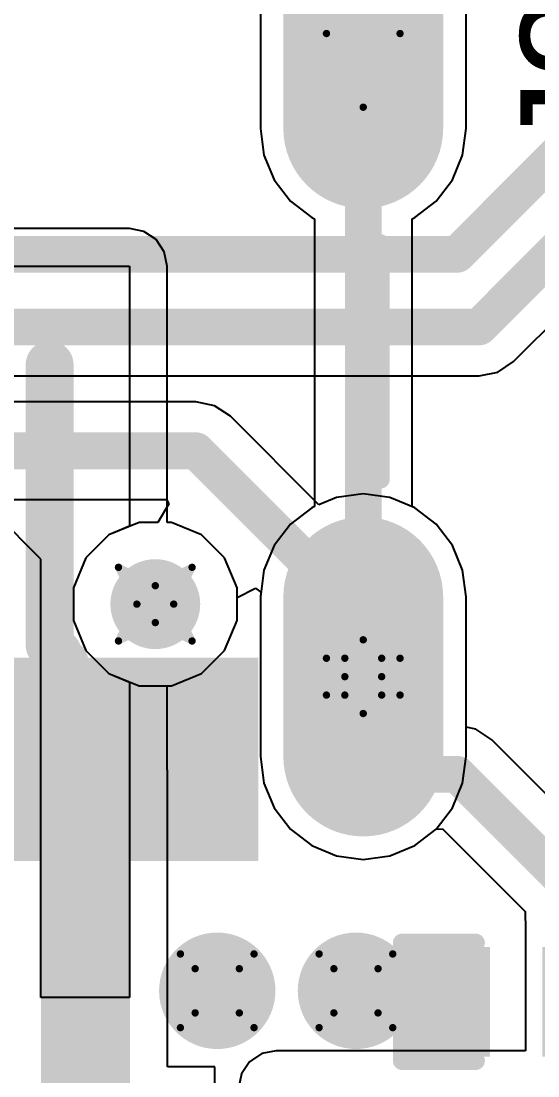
# Model space of a CAD drawing. Header units: inches. Extents: x -6 to 198, y 0 to 119.
# Drawn here: x 28.6 to 32.17, y 46.88 to 54.16 of the extents above; entities that cross this region are included whole.
import ezdxf

# ---------------------------------------------------------------- set-up
doc = ezdxf.new("R2010")
doc.units = ezdxf.units.IN
for name, color, linetype in [('Bottom Layer', 5, 'Continuous'), ('Bottom Solder', 6, 'Continuous'), ('Drill Drawing', 1, 'Continuous'), ('Multi-Layer', 9, 'Continuous'), ('Pad Holes', 156, 'Continuous'), ('Top Layer', 1, 'Continuous'), ('Top Overlay', 2, 'Continuous'), ('Top Paste', 8, 'Continuous'), ('Top Solder', 216, 'Continuous'), ('Via Holes', 16, 'Continuous')]:
    doc.layers.add(name, color=color, linetype=linetype)
doc.styles.add('Arial', font='', dxfattribs={"height": 0.2})
doc.styles.get('Arial').set_extended_font_data('Arial')

# ---------------------------------------------------------------- blocks, each defined once
blk = doc.blocks.new('TYPE_C_31_M_12__84')
at = {"layer": 'Bottom Layer'}
h = blk.add_hatch(color=5, dxfattribs=at)
edge = h.paths.add_edge_path()
edge.add_arc((-4.325, 2.355), 0.45, 0, 180)
edge.add_line((-4.775, 2.355), (-4.775, 1.255))
edge.add_arc((-4.325, 1.255), 0.45, 180, 360)
edge.add_line((-3.875, 1.255), (-3.875, 2.355))
h = blk.add_hatch(color=5, dxfattribs=at)
edge = h.paths.add_edge_path()
edge.add_arc((-4.325, -2.775), 0.45, 180, 360)
edge.add_line((-3.875, -2.775), (-3.875, -1.975))
edge.add_arc((-4.325, -1.975), 0.45, 0, 180)
edge.add_line((-4.775, -1.975), (-4.775, -2.775))
at = {"layer": 'Bottom Solder'}
h = blk.add_hatch(color=6, dxfattribs=at)
edge = h.paths.add_edge_path()
edge.add_arc((-4.325, 2.355), 0.5516, 0, 180)
edge.add_line((-4.8766, 2.355), (-4.8766, 1.255))
edge.add_arc((-4.325, 1.255), 0.5516, 180, 360)
edge.add_line((-3.7734, 1.255), (-3.7734, 2.355))
h = blk.add_hatch(color=6, dxfattribs=at)
edge = h.paths.add_edge_path()
edge.add_arc((-2.89, 1.305), 0.1016, 0, 360)
h = blk.add_hatch(color=6, dxfattribs=at)
edge = h.paths.add_edge_path()
edge.add_arc((-4.325, -2.775), 0.5516, 180, 360)
edge.add_line((-3.7734, -2.775), (-3.7734, -1.975))
edge.add_arc((-4.325, -1.975), 0.5516, 0, 180)
edge.add_line((-4.8766, -1.975), (-4.8766, -2.775))
at = {"layer": 'Multi-Layer'}
h = blk.add_hatch(color=9, dxfattribs=at)
edge = h.paths.add_edge_path()
edge.add_arc((-4.325, 2.355), 0.45, 0, 180)
edge.add_line((-4.775, 2.355), (-4.775, 1.255))
edge.add_arc((-4.325, 1.255), 0.45, 180, 360)
edge.add_line((-3.875, 1.255), (-3.875, 2.355))
h = blk.add_hatch(color=9, dxfattribs=at)
edge = h.paths.add_edge_path()
edge.add_arc((-4.325, -2.775), 0.45, 180, 360)
edge.add_line((-3.875, -2.775), (-3.875, -1.975))
edge.add_arc((-4.325, -1.975), 0.45, 0, 180)
edge.add_line((-4.775, -1.975), (-4.775, -2.775))
at = {"layer": 'Pad Holes'}
h = blk.add_hatch(color=7, dxfattribs=at)
edge = h.paths.add_edge_path()
edge.add_arc((-4.325, 1.255), 0.3, 180, 360)
edge.add_line((-4.025, 1.255), (-4.025, 2.355))
edge.add_arc((-4.325, 2.355), 0.3, 0, 180)
edge.add_line((-4.625, 2.355), (-4.625, 1.255))
h = blk.add_hatch(color=7, dxfattribs=at)
edge = h.paths.add_edge_path()
edge.add_arc((-2.89, 1.305), 0.31, 0, 360)
h = blk.add_hatch(color=7, dxfattribs=at)
edge = h.paths.add_edge_path()
edge.add_arc((-4.325, -2.775), 0.3, 180, 360)
edge.add_line((-4.025, -2.775), (-4.025, -1.975))
edge.add_arc((-4.325, -1.975), 0.3, 0, 180)
edge.add_line((-4.625, -1.975), (-4.625, -2.775))
at = {"layer": 'Top Layer'}
for points in [[(-3.5, 2.975), (-2.9, 2.975), (-2.9, 1.775), (-3.5, 1.775)], [(-2.7, 2.975), (-2.1, 2.975), (-2.1, 1.775), (-2.7, 1.775)]]:
    blk.add_hatch(color=1, dxfattribs=at).paths.add_polyline_path(points)
h = blk.add_hatch(color=1, dxfattribs=at)
edge = h.paths.add_edge_path()
edge.add_arc((-4.325, 2.355), 0.45, 0, 180)
edge.add_line((-4.775, 2.355), (-4.775, 1.255))
edge.add_arc((-4.325, 1.255), 0.45, 180, 360)
edge.add_line((-3.875, 1.255), (-3.875, 2.355))
h = blk.add_hatch(color=1, dxfattribs=at)
edge = h.paths.add_edge_path()
edge.add_arc((-4.325, -2.775), 0.45, 180, 360)
edge.add_line((-3.875, -2.775), (-3.875, -1.975))
edge.add_arc((-4.325, -1.975), 0.45, 0, 180)
edge.add_line((-4.775, -1.975), (-4.775, -2.775))
at = {"layer": 'Top Paste'}
for points in [[(-3.5, 2.975), (-2.9, 2.975), (-2.9, 1.775), (-3.5, 1.775)], [(-2.7, 2.975), (-2.1, 2.975), (-2.1, 1.775), (-2.7, 1.775)]]:
    blk.add_hatch(color=8, dxfattribs=at).paths.add_polyline_path(points)
at = {"layer": 'Top Solder'}
for points in [[(-3.6016, 3.0766), (-2.7984, 3.0766), (-2.7984, 1.6734), (-3.6016, 1.6734)], [(-2.8016, 3.0766), (-1.9984, 3.0766), (-1.9984, 1.6734), (-2.8016, 1.6734)], [(-2.0016, 3.0766), (-1.4984, 3.0766), (-1.4984, 1.6734), (-2.0016, 1.6734)]]:
    blk.add_hatch(color=216, dxfattribs=at).paths.add_polyline_path(points)
h = blk.add_hatch(color=216, dxfattribs=at)
edge = h.paths.add_edge_path()
edge.add_arc((-4.325, 2.355), 0.5516, 0, 180)
edge.add_line((-4.8766, 2.355), (-4.8766, 1.255))
edge.add_arc((-4.325, 1.255), 0.5516, 180, 360)
edge.add_line((-3.7734, 1.255), (-3.7734, 2.355))
h = blk.add_hatch(color=216, dxfattribs=at)
edge = h.paths.add_edge_path()
edge.add_arc((-2.89, 1.305), 0.1016, 0, 360)
h = blk.add_hatch(color=216, dxfattribs=at)
edge = h.paths.add_edge_path()
edge.add_arc((-4.325, -2.775), 0.5516, 180, 360)
edge.add_line((-3.7734, -2.775), (-3.7734, -1.975))
edge.add_arc((-4.325, -1.975), 0.5516, 0, 180)
edge.add_line((-4.8766, -1.975), (-4.8766, -2.775))
at = {"layer": 'Top Overlay'}
blk.add_lwpolyline([(-4.4446, 0.4446, 0.127, 0.127, 0), (-4.4446, -1.181, 0.127, 0.127, 0)], format="xyseb", dxfattribs=at)
for points in [[(-4.4763, 0.4446, 0.0635, 0.0635, 1), (-4.4128, 0.4446, 0.0635, 0.0635, 1)], [(-4.4763, -1.181, 0.0635, 0.0635, 1), (-4.4128, -1.181, 0.0635, 0.0635, 1)]]:
    blk.add_lwpolyline(points, format="xyseb", close=True, dxfattribs=at)
blk = doc.blocks.new('C___0402_107')
at = {"layer": 'Top Layer'}
for points in [[(-0.6985, -0.3175), (-0.6985, 0.3175), (-0.2413, 0.3175), (-0.2413, -0.3175)], [(0.2413, -0.3175), (0.2413, 0.3175), (0.6985, 0.3175), (0.6985, -0.3175)]]:
    blk.add_hatch(color=1, dxfattribs=at).paths.add_polyline_path(points)
at = {"layer": 'Top Paste'}
for points in [[(-0.6985, -0.3175), (-0.6985, 0.3175), (-0.2413, 0.3175), (-0.2413, -0.3175)], [(0.2413, -0.3175), (0.2413, 0.3175), (0.6985, 0.3175), (0.6985, -0.3175)]]:
    blk.add_hatch(color=8, dxfattribs=at).paths.add_polyline_path(points)
at = {"layer": 'Top Solder'}
for points in [[(-0.7585, -0.3775), (-0.7585, 0.3775), (-0.1813, 0.3775), (-0.1813, -0.3775)], [(0.1813, -0.3775), (0.1813, 0.3775), (0.7585, 0.3775), (0.7585, -0.3775)]]:
    blk.add_hatch(color=216, dxfattribs=at).paths.add_polyline_path(points)
at = {"layer": 'Top Overlay'}
for points in [[(-0.7874, -0.4064, 0.127, 0.127, 0), (-0.7874, 0.4064, 0.127, 0.127, 0)], [(-0.7874, 0.4064, 0.127, 0.127, 0), (-0.2794, 0.4064, 0.127, 0.127, 0)], [(0.2794, 0.4064, 0.127, 0.127, 0), (0.7874, 0.4064, 0.127, 0.127, 0)], [(0.7874, -0.4064, 0.127, 0.127, 0), (0.7874, 0.4064, 0.127, 0.127, 0)], [(-0.7874, -0.4064, 0.127, 0.127, 0), (-0.2794, -0.4064, 0.127, 0.127, 0)], [(0.2794, -0.4064, 0.127, 0.127, 0), (0.7874, -0.4064, 0.127, 0.127, 0)]]:
    blk.add_lwpolyline(points, format="xyseb", dxfattribs=at)
for points in [[(-0.8191, 0.4064, 0.0635, 0.0635, 1), (-0.7556, 0.4064, 0.0635, 0.0635, 1)], [(-0.8191, 0.4064, 0.0635, 0.0635, 1), (-0.7556, 0.4064, 0.0635, 0.0635, 1)], [(-0.3111, 0.4064, 0.0635, 0.0635, 1), (-0.2477, 0.4064, 0.0635, 0.0635, 1)], [(0.2477, 0.4064, 0.0635, 0.0635, 1), (0.3111, 0.4064, 0.0635, 0.0635, 1)], [(0.7556, 0.4064, 0.0635, 0.0635, 1), (0.8191, 0.4064, 0.0635, 0.0635, 1)], [(0.7556, 0.4064, 0.0635, 0.0635, 1), (0.8191, 0.4064, 0.0635, 0.0635, 1)], [(-0.8191, -0.4064, 0.0635, 0.0635, 1), (-0.7556, -0.4064, 0.0635, 0.0635, 1)], [(-0.8191, -0.4064, 0.0635, 0.0635, 1), (-0.7556, -0.4064, 0.0635, 0.0635, 1)], [(-0.3111, -0.4064, 0.0635, 0.0635, 1), (-0.2477, -0.4064, 0.0635, 0.0635, 1)], [(0.2477, -0.4064, 0.0635, 0.0635, 1), (0.3111, -0.4064, 0.0635, 0.0635, 1)], [(0.7556, -0.4064, 0.0635, 0.0635, 1), (0.8191, -0.4064, 0.0635, 0.0635, 1)], [(0.7556, -0.4064, 0.0635, 0.0635, 1), (0.8191, -0.4064, 0.0635, 0.0635, 1)]]:
    blk.add_lwpolyline(points, format="xyseb", close=True, dxfattribs=at)

msp = doc.modelspace()

# ---------------------------------------------------------------- hatches: boundary and pattern name
at = {"layer": 'Bottom Layer'}
h = msp.add_hatch(color=5, dxfattribs=at)
edge = h.paths.add_edge_path()
edge.add_arc((29.9546, 47.4709), 0.3, 0, 360)
h = msp.add_hatch(color=5, dxfattribs=at)
edge = h.paths.add_edge_path()
edge.add_arc((30.9118, 47.4709), 0.3, 0, 360)
at = {"layer": 'Bottom Solder'}
h = msp.add_hatch(color=6, dxfattribs=at)
edge = h.paths.add_edge_path()
edge.add_arc((29.9546, 47.4709), 0.4016, 0, 360)
h = msp.add_hatch(color=6, dxfattribs=at)
edge = h.paths.add_edge_path()
edge.add_arc((30.9118, 47.4709), 0.4016, 0, 360)
at = {"layer": 'Top Layer'}
msp.add_hatch(color=1, dxfattribs=at).paths.add_polyline_path([(28.7384, 45.0686), (29.3521, 45.0686), (29.3521, 48.9865), (28.7384, 48.9865)])
h = msp.add_hatch(color=1, dxfattribs=at)
edge = h.paths.add_edge_path()
edge.add_arc((29.9546, 47.4709), 0.3, 0, 360)
h = msp.add_hatch(color=1, dxfattribs=at)
edge = h.paths.add_edge_path()
edge.add_arc((30.9118, 47.4709), 0.3, 0, 360)
at = {"layer": 'Top Solder'}
h = msp.add_hatch(color=216, dxfattribs=at)
edge = h.paths.add_edge_path()
edge.add_arc((29.9546, 47.4709), 0.4016, 0, 360)
h = msp.add_hatch(color=216, dxfattribs=at)
edge = h.paths.add_edge_path()
edge.add_arc((30.9118, 47.4709), 0.4016, 0, 360)
at = {"layer": 'Via Holes'}
h = msp.add_hatch(color=7, dxfattribs=at)
edge = h.paths.add_edge_path()
edge.add_arc((29.9546, 47.4709), 0.15, 0, 360)
h = msp.add_hatch(color=7, dxfattribs=at)
edge = h.paths.add_edge_path()
edge.add_arc((30.9118, 47.4709), 0.15, 0, 360)

# ---------------------------------------------------------------- linework, layer by layer
at = {"layer": 'Bottom Layer'}
for p, q in [((31.9998, 51.8098), (32.8475, 52.6575)), ((31.8906, 51.7368), (31.9998, 51.8098)), ((21.5297, 51.7112), (31.7618, 51.7112)), ((31.7618, 51.7112), (31.8906, 51.7368)), ((29.8076, 51.5305), (23.4942, 51.5305)), ((29.9364, 51.5049), (29.8076, 51.5305)), ((30.0456, 51.4319), (29.9364, 51.5049)), ((30.6558, 50.8217), (30.0456, 51.4319)), ((28.0439, 50.8572), (29.604, 50.8572)), ((29.604, 50.8572), (29.6204, 50.8276)), ((30.7783, 50.8724), (30.6558, 50.8217)), ((30.9621, 50.8966), (30.7783, 50.8724)), ((31.1459, 50.8724), (30.9621, 50.8966)), ((31.3171, 50.8015), (31.1459, 50.8724)), ((29.6204, 50.8276), (29.5456, 50.7006)), ((31.4642, 50.6887), (31.3171, 50.8015)), ((29.4149, 50.7006), (29.2076, 50.6147)), ((29.5456, 50.7006), (29.4149, 50.7006)), ((31.577, 50.5416), (31.4642, 50.6887)), ((29.2076, 50.6147), (29.0489, 50.456)), ((31.6479, 50.3704), (31.577, 50.5416)), ((29.0489, 50.456), (28.9631, 50.2488)), ((31.6721, 50.1866), (31.6479, 50.3704)), ((28.9631, 50.2488), (28.9631, 50.0244)), ((30.0911, 50.1829), (30.2181, 50.2473)), ((30.0911, 50.0244), (30.0911, 50.1829)), ((30.2181, 50.2473), (30.2563, 50.2192)), ((30.2563, 50.2192), (30.252, 50.1866)), ((30.252, 50.1866), (30.252, 49.0866)), ((31.6721, 49.0866), (31.6721, 50.1866)), ((28.9631, 50.0244), (29.0489, 49.8171)), ((30.0052, 49.8171), (30.0911, 50.0244)), ((29.0489, 49.8171), (29.2076, 49.6584)), ((29.8465, 49.6584), (30.0052, 49.8171)), ((29.2076, 49.6584), (29.4149, 49.5726)), ((29.6393, 49.5726), (29.8465, 49.6584)), ((29.4149, 49.5726), (29.6393, 49.5726)), ((30.252, 49.0866), (30.2762, 48.9028)), ((31.6479, 48.9028), (31.6721, 49.0866)), ((30.2762, 48.9028), (30.3471, 48.7315)), ((31.577, 48.7315), (31.6479, 48.9028)), ((30.3471, 48.7315), (30.46, 48.5845)), ((31.4642, 48.5845), (31.577, 48.7315)), ((30.46, 48.5845), (30.607, 48.4716)), ((31.3171, 48.4716), (31.4642, 48.5845)), ((30.607, 48.4716), (30.7783, 48.4007)), ((31.1459, 48.4007), (31.3171, 48.4716)), ((30.7783, 48.4007), (30.9621, 48.3765)), ((30.9621, 48.3765), (31.1459, 48.4007))]:
    msp.add_line(p, q, dxfattribs=at)
for points in [[(31.6099, 52.5486, 0.254, 0.254, 0), (33.4765, 54.4152, 0.254, 0.254, 0)], [(31.7618, 52.0478, 0.254, 0.254, 0), (33.6088, 53.8949, 0.254, 0.254, 0)], [(21.3721, 52.5486, 0.254, 0.254, 0), (31.6099, 52.5486, 0.254, 0.254, 0)], [(21.3903, 52.0478, 0.254, 0.254, 0), (31.7618, 52.0478, 0.254, 0.254, 0)], [(23.4942, 51.1938, 0.254, 0.254, 0), (29.8076, 51.1938, 0.254, 0.254, 0)], [(29.8076, 51.1938, 0.254, 0.254, 0), (30.9621, 50.0394, 0.254, 0.254, 0)], [(30.9621, 49.6366, 0.254, 0.254, 0), (30.9621, 50.0394, 0.254, 0.254, 0)]]:
    msp.add_lwpolyline(points, format="xyseb", dxfattribs=at)
for points in [[(31.5464, 52.5486, 0.127, 0.127, 1), (31.6734, 52.5486, 0.127, 0.127, 1)], [(31.5464, 52.5486, 0.127, 0.127, 1), (31.6734, 52.5486, 0.127, 0.127, 1)], [(31.6983, 52.0478, 0.127, 0.127, 1), (31.8253, 52.0478, 0.127, 0.127, 1)], [(31.6983, 52.0478, 0.127, 0.127, 1), (31.8253, 52.0478, 0.127, 0.127, 1)], [(29.7441, 51.1938, 0.127, 0.127, 1), (29.8711, 51.1938, 0.127, 0.127, 1)], [(29.7441, 51.1938, 0.127, 0.127, 1), (29.8711, 51.1938, 0.127, 0.127, 1)], [(30.8986, 50.0394, 0.127, 0.127, 1), (31.0256, 50.0394, 0.127, 0.127, 1)], [(30.8986, 50.0394, 0.127, 0.127, 1), (31.0256, 50.0394, 0.127, 0.127, 1)], [(30.8986, 49.6366, 0.127, 0.127, 1), (31.0256, 49.6366, 0.127, 0.127, 1)]]:
    msp.add_lwpolyline(points, format="xyseb", close=True, dxfattribs=at)
at = {"layer": 'Drill Drawing'}
for points in [[(30.7081, 54.0706, 0.0508, 0.0508, 0), (31.2161, 54.0706, 0.0508, 0.0508, 0)], [(30.7081, 54.0706, 0.0508, 0.0508, 0), (30.9621, 53.5626, 0.0508, 0.0508, 0)], [(30.9621, 53.5626, 0.0508, 0.0508, 0), (31.2161, 54.0706, 0.0508, 0.0508, 0)], [(29.2731, 50.3906, 0.0508, 0.0508, 0), (29.5271, 50.2636, 0.0508, 0.0508, 0)], [(29.2731, 50.3906, 0.0508, 0.0508, 0), (29.4001, 50.1366, 0.0508, 0.0508, 0)], [(29.5271, 50.2636, 0.0508, 0.0508, 0), (29.7811, 50.3906, 0.0508, 0.0508, 0)], [(29.6541, 50.1366, 0.0508, 0.0508, 0), (29.7811, 50.3906, 0.0508, 0.0508, 0)], [(29.2731, 49.8826, 0.0508, 0.0508, 0), (29.4001, 50.1366, 0.0508, 0.0508, 0)], [(29.6541, 50.1366, 0.0508, 0.0508, 0), (29.7811, 49.8826, 0.0508, 0.0508, 0)], [(29.2731, 49.8826, 0.0508, 0.0508, 0), (29.5271, 50.0096, 0.0508, 0.0508, 0)], [(29.5271, 50.0096, 0.0508, 0.0508, 0), (29.7811, 49.8826, 0.0508, 0.0508, 0)], [(30.8351, 49.7636, 0.0508, 0.0508, 0), (30.9621, 49.8906, 0.0508, 0.0508, 0)], [(30.9621, 49.8906, 0.0508, 0.0508, 0), (31.0891, 49.7636, 0.0508, 0.0508, 0)], [(30.7081, 49.7636, 0.0508, 0.0508, 0), (30.8351, 49.6366, 0.0508, 0.0508, 0)], [(30.7081, 49.7636, 0.0508, 0.0508, 0), (30.8351, 49.7636, 0.0508, 0.0508, 0)], [(31.0891, 49.7636, 0.0508, 0.0508, 0), (31.2161, 49.7636, 0.0508, 0.0508, 0)], [(31.0891, 49.6366, 0.0508, 0.0508, 0), (31.2161, 49.7636, 0.0508, 0.0508, 0)], [(30.7081, 49.5096, 0.0508, 0.0508, 0), (30.8351, 49.6366, 0.0508, 0.0508, 0)], [(31.0891, 49.6366, 0.0508, 0.0508, 0), (31.2161, 49.5096, 0.0508, 0.0508, 0)], [(30.7081, 49.5096, 0.0508, 0.0508, 0), (30.8351, 49.5096, 0.0508, 0.0508, 0)], [(30.8351, 49.5096, 0.0508, 0.0508, 0), (30.9621, 49.3826, 0.0508, 0.0508, 0)], [(30.9621, 49.3826, 0.0508, 0.0508, 0), (31.0891, 49.5096, 0.0508, 0.0508, 0)], [(31.0891, 49.5096, 0.0508, 0.0508, 0), (31.2161, 49.5096, 0.0508, 0.0508, 0)], [(29.7006, 47.7249, 0.0508, 0.0508, 0), (30.2086, 47.7249, 0.0508, 0.0508, 0)], [(29.7006, 47.2169, 0.0508, 0.0508, 0), (29.7006, 47.7249, 0.0508, 0.0508, 0)], [(30.2086, 47.2169, 0.0508, 0.0508, 0), (30.2086, 47.7249, 0.0508, 0.0508, 0)], [(30.6578, 47.7249, 0.0508, 0.0508, 0), (31.1658, 47.7249, 0.0508, 0.0508, 0)], [(30.6578, 47.2169, 0.0508, 0.0508, 0), (30.6578, 47.7249, 0.0508, 0.0508, 0)], [(31.1658, 47.2169, 0.0508, 0.0508, 0), (31.1658, 47.7249, 0.0508, 0.0508, 0)], [(29.8022, 47.6233, 0.0508, 0.0508, 0), (30.107, 47.6233, 0.0508, 0.0508, 0)], [(29.8022, 47.3185, 0.0508, 0.0508, 0), (29.8022, 47.6233, 0.0508, 0.0508, 0)], [(30.107, 47.3185, 0.0508, 0.0508, 0), (30.107, 47.6233, 0.0508, 0.0508, 0)], [(30.7594, 47.6233, 0.0508, 0.0508, 0), (31.0642, 47.6233, 0.0508, 0.0508, 0)], [(30.7594, 47.3185, 0.0508, 0.0508, 0), (30.7594, 47.6233, 0.0508, 0.0508, 0)], [(31.0642, 47.3185, 0.0508, 0.0508, 0), (31.0642, 47.6233, 0.0508, 0.0508, 0)], [(29.8022, 47.3185, 0.0508, 0.0508, 0), (30.107, 47.3185, 0.0508, 0.0508, 0)], [(30.7594, 47.3185, 0.0508, 0.0508, 0), (31.0642, 47.3185, 0.0508, 0.0508, 0)], [(29.7006, 47.2169, 0.0508, 0.0508, 0), (30.2086, 47.2169, 0.0508, 0.0508, 0)], [(30.6578, 47.2169, 0.0508, 0.0508, 0), (31.1658, 47.2169, 0.0508, 0.0508, 0)]]:
    msp.add_lwpolyline(points, format="xyseb", dxfattribs=at)
for points in [[(30.6954, 54.0706, 0.0254, 0.0254, 1), (30.7208, 54.0706, 0.0254, 0.0254, 1)], [(30.6954, 54.0706, 0.0254, 0.0254, 1), (30.7208, 54.0706, 0.0254, 0.0254, 1)], [(31.2034, 54.0706, 0.0254, 0.0254, 1), (31.2288, 54.0706, 0.0254, 0.0254, 1)], [(31.2034, 54.0706, 0.0254, 0.0254, 1), (31.2288, 54.0706, 0.0254, 0.0254, 1)], [(30.9494, 53.5626, 0.0254, 0.0254, 1), (30.9748, 53.5626, 0.0254, 0.0254, 1)], [(30.9494, 53.5626, 0.0254, 0.0254, 1), (30.9748, 53.5626, 0.0254, 0.0254, 1)], [(29.2604, 50.3906, 0.0254, 0.0254, 1), (29.2858, 50.3906, 0.0254, 0.0254, 1)], [(29.2604, 50.3906, 0.0254, 0.0254, 1), (29.2858, 50.3906, 0.0254, 0.0254, 1)], [(29.7684, 50.3906, 0.0254, 0.0254, 1), (29.7938, 50.3906, 0.0254, 0.0254, 1)], [(29.7684, 50.3906, 0.0254, 0.0254, 1), (29.7938, 50.3906, 0.0254, 0.0254, 1)], [(29.5144, 50.2636, 0.0254, 0.0254, 1), (29.5398, 50.2636, 0.0254, 0.0254, 1)], [(29.5144, 50.2636, 0.0254, 0.0254, 1), (29.5398, 50.2636, 0.0254, 0.0254, 1)], [(29.3874, 50.1366, 0.0254, 0.0254, 1), (29.4128, 50.1366, 0.0254, 0.0254, 1)], [(29.3874, 50.1366, 0.0254, 0.0254, 1), (29.4128, 50.1366, 0.0254, 0.0254, 1)], [(29.6414, 50.1366, 0.0254, 0.0254, 1), (29.6668, 50.1366, 0.0254, 0.0254, 1)], [(29.6414, 50.1366, 0.0254, 0.0254, 1), (29.6668, 50.1366, 0.0254, 0.0254, 1)], [(29.5144, 50.0096, 0.0254, 0.0254, 1), (29.5398, 50.0096, 0.0254, 0.0254, 1)], [(29.5144, 50.0096, 0.0254, 0.0254, 1), (29.5398, 50.0096, 0.0254, 0.0254, 1)], [(29.2604, 49.8826, 0.0254, 0.0254, 1), (29.2858, 49.8826, 0.0254, 0.0254, 1)], [(29.2604, 49.8826, 0.0254, 0.0254, 1), (29.2858, 49.8826, 0.0254, 0.0254, 1)], [(29.7684, 49.8826, 0.0254, 0.0254, 1), (29.7938, 49.8826, 0.0254, 0.0254, 1)], [(29.7684, 49.8826, 0.0254, 0.0254, 1), (29.7938, 49.8826, 0.0254, 0.0254, 1)], [(30.9494, 49.8906, 0.0254, 0.0254, 1), (30.9748, 49.8906, 0.0254, 0.0254, 1)], [(30.9494, 49.8906, 0.0254, 0.0254, 1), (30.9748, 49.8906, 0.0254, 0.0254, 1)], [(30.6954, 49.7636, 0.0254, 0.0254, 1), (30.7208, 49.7636, 0.0254, 0.0254, 1)], [(30.6954, 49.7636, 0.0254, 0.0254, 1), (30.7208, 49.7636, 0.0254, 0.0254, 1)], [(30.8224, 49.7636, 0.0254, 0.0254, 1), (30.8478, 49.7636, 0.0254, 0.0254, 1)], [(30.8224, 49.7636, 0.0254, 0.0254, 1), (30.8478, 49.7636, 0.0254, 0.0254, 1)], [(31.0764, 49.7636, 0.0254, 0.0254, 1), (31.1018, 49.7636, 0.0254, 0.0254, 1)], [(31.0764, 49.7636, 0.0254, 0.0254, 1), (31.1018, 49.7636, 0.0254, 0.0254, 1)], [(31.2034, 49.7636, 0.0254, 0.0254, 1), (31.2288, 49.7636, 0.0254, 0.0254, 1)], [(31.2034, 49.7636, 0.0254, 0.0254, 1), (31.2288, 49.7636, 0.0254, 0.0254, 1)], [(30.8224, 49.6366, 0.0254, 0.0254, 1), (30.8478, 49.6366, 0.0254, 0.0254, 1)], [(30.8224, 49.6366, 0.0254, 0.0254, 1), (30.8478, 49.6366, 0.0254, 0.0254, 1)], [(31.0764, 49.6366, 0.0254, 0.0254, 1), (31.1018, 49.6366, 0.0254, 0.0254, 1)], [(31.0764, 49.6366, 0.0254, 0.0254, 1), (31.1018, 49.6366, 0.0254, 0.0254, 1)], [(30.6954, 49.5096, 0.0254, 0.0254, 1), (30.7208, 49.5096, 0.0254, 0.0254, 1)], [(30.6954, 49.5096, 0.0254, 0.0254, 1), (30.7208, 49.5096, 0.0254, 0.0254, 1)], [(30.8224, 49.5096, 0.0254, 0.0254, 1), (30.8478, 49.5096, 0.0254, 0.0254, 1)], [(30.8224, 49.5096, 0.0254, 0.0254, 1), (30.8478, 49.5096, 0.0254, 0.0254, 1)], [(31.0764, 49.5096, 0.0254, 0.0254, 1), (31.1018, 49.5096, 0.0254, 0.0254, 1)], [(31.0764, 49.5096, 0.0254, 0.0254, 1), (31.1018, 49.5096, 0.0254, 0.0254, 1)], [(31.2034, 49.5096, 0.0254, 0.0254, 1), (31.2288, 49.5096, 0.0254, 0.0254, 1)], [(31.2034, 49.5096, 0.0254, 0.0254, 1), (31.2288, 49.5096, 0.0254, 0.0254, 1)], [(30.9494, 49.3826, 0.0254, 0.0254, 1), (30.9748, 49.3826, 0.0254, 0.0254, 1)], [(30.9494, 49.3826, 0.0254, 0.0254, 1), (30.9748, 49.3826, 0.0254, 0.0254, 1)], [(29.6879, 47.7249, 0.0254, 0.0254, 1), (29.7133, 47.7249, 0.0254, 0.0254, 1)], [(29.6879, 47.7249, 0.0254, 0.0254, 1), (29.7133, 47.7249, 0.0254, 0.0254, 1)], [(30.1959, 47.7249, 0.0254, 0.0254, 1), (30.2213, 47.7249, 0.0254, 0.0254, 1)], [(30.1959, 47.7249, 0.0254, 0.0254, 1), (30.2213, 47.7249, 0.0254, 0.0254, 1)], [(30.6451, 47.7249, 0.0254, 0.0254, 1), (30.6705, 47.7249, 0.0254, 0.0254, 1)], [(30.6451, 47.7249, 0.0254, 0.0254, 1), (30.6705, 47.7249, 0.0254, 0.0254, 1)], [(31.1531, 47.7249, 0.0254, 0.0254, 1), (31.1785, 47.7249, 0.0254, 0.0254, 1)], [(31.1531, 47.7249, 0.0254, 0.0254, 1), (31.1785, 47.7249, 0.0254, 0.0254, 1)], [(29.7895, 47.6233, 0.0254, 0.0254, 1), (29.8149, 47.6233, 0.0254, 0.0254, 1)], [(29.7895, 47.6233, 0.0254, 0.0254, 1), (29.8149, 47.6233, 0.0254, 0.0254, 1)], [(30.0943, 47.6233, 0.0254, 0.0254, 1), (30.1197, 47.6233, 0.0254, 0.0254, 1)], [(30.0943, 47.6233, 0.0254, 0.0254, 1), (30.1197, 47.6233, 0.0254, 0.0254, 1)], [(30.7467, 47.6233, 0.0254, 0.0254, 1), (30.7721, 47.6233, 0.0254, 0.0254, 1)], [(30.7467, 47.6233, 0.0254, 0.0254, 1), (30.7721, 47.6233, 0.0254, 0.0254, 1)], [(31.0515, 47.6233, 0.0254, 0.0254, 1), (31.0769, 47.6233, 0.0254, 0.0254, 1)], [(31.0515, 47.6233, 0.0254, 0.0254, 1), (31.0769, 47.6233, 0.0254, 0.0254, 1)], [(29.7895, 47.3185, 0.0254, 0.0254, 1), (29.8149, 47.3185, 0.0254, 0.0254, 1)], [(29.7895, 47.3185, 0.0254, 0.0254, 1), (29.8149, 47.3185, 0.0254, 0.0254, 1)], [(30.0943, 47.3185, 0.0254, 0.0254, 1), (30.1197, 47.3185, 0.0254, 0.0254, 1)], [(30.0943, 47.3185, 0.0254, 0.0254, 1), (30.1197, 47.3185, 0.0254, 0.0254, 1)], [(30.7467, 47.3185, 0.0254, 0.0254, 1), (30.7721, 47.3185, 0.0254, 0.0254, 1)], [(30.7467, 47.3185, 0.0254, 0.0254, 1), (30.7721, 47.3185, 0.0254, 0.0254, 1)], [(31.0515, 47.3185, 0.0254, 0.0254, 1), (31.0769, 47.3185, 0.0254, 0.0254, 1)], [(31.0515, 47.3185, 0.0254, 0.0254, 1), (31.0769, 47.3185, 0.0254, 0.0254, 1)], [(29.6879, 47.2169, 0.0254, 0.0254, 1), (29.7133, 47.2169, 0.0254, 0.0254, 1)], [(29.6879, 47.2169, 0.0254, 0.0254, 1), (29.7133, 47.2169, 0.0254, 0.0254, 1)], [(30.1959, 47.2169, 0.0254, 0.0254, 1), (30.2213, 47.2169, 0.0254, 0.0254, 1)], [(30.1959, 47.2169, 0.0254, 0.0254, 1), (30.2213, 47.2169, 0.0254, 0.0254, 1)], [(30.6451, 47.2169, 0.0254, 0.0254, 1), (30.6705, 47.2169, 0.0254, 0.0254, 1)], [(30.6451, 47.2169, 0.0254, 0.0254, 1), (30.6705, 47.2169, 0.0254, 0.0254, 1)], [(31.1531, 47.2169, 0.0254, 0.0254, 1), (31.1785, 47.2169, 0.0254, 0.0254, 1)], [(31.1531, 47.2169, 0.0254, 0.0254, 1), (31.1785, 47.2169, 0.0254, 0.0254, 1)]]:
    msp.add_lwpolyline(points, format="xyseb", close=True, dxfattribs=at)
at = {"layer": 'Top Layer'}
for p, q in [((30.252, 54.2166), (30.252, 53.4166)), ((31.6721, 53.4166), (31.6721, 54.2166)), ((30.252, 53.4166), (30.2762, 53.2328)), ((31.6479, 53.2328), (31.6721, 53.4166)), ((30.2762, 53.2328), (30.3471, 53.0615)), ((31.577, 53.0615), (31.6479, 53.2328)), ((30.3471, 53.0615), (30.46, 52.9145)), ((31.4642, 52.9145), (31.577, 53.0615)), ((30.46, 52.9145), (30.607, 52.8016)), ((31.3171, 52.8016), (31.4642, 52.9145)), ((30.607, 52.8016), (30.6254, 52.794)), ((31.2987, 52.794), (31.3171, 52.8016)), ((29.3495, 52.726), (24.0038, 52.726)), ((29.4486, 52.7063), (29.3495, 52.726)), ((30.6254, 52.794), (30.6254, 50.8091)), ((31.2987, 50.8091), (31.2987, 52.794)), ((29.5327, 52.6502), (29.4486, 52.7063)), ((29.5888, 52.5662), (29.5327, 52.6502)), ((29.6085, 52.4671), (29.5888, 52.5662)), ((24.0038, 52.4671), (29.3495, 52.4671)), ((29.3495, 52.4671), (29.3495, 50.6735)), ((29.6085, 50.7006), (29.6085, 52.4671)), ((28.7384, 50.4463), (28.245, 50.9397)), ((30.607, 50.8015), (30.46, 50.6887)), ((30.6254, 50.8091), (30.607, 50.8015)), ((31.3171, 50.8015), (31.2987, 50.8091)), ((31.4642, 50.6887), (31.3171, 50.8015)), ((29.6393, 50.7006), (29.6085, 50.7006)), ((29.8465, 50.6147), (29.6393, 50.7006)), ((30.46, 50.6887), (30.3471, 50.5416)), ((31.577, 50.5416), (31.4642, 50.6887)), ((29.2076, 50.6147), (29.0489, 50.456)), ((29.3495, 50.6735), (29.2076, 50.6147)), ((30.0052, 50.456), (29.8465, 50.6147)), ((30.3471, 50.5416), (30.2762, 50.3704)), ((31.6479, 50.3704), (31.577, 50.5416)), ((28.7384, 47.4237), (28.7384, 50.4463)), ((29.0489, 50.456), (28.9631, 50.2488)), ((30.0911, 50.2488), (30.0052, 50.456)), ((30.2762, 50.3704), (30.252, 50.1866)), ((31.6721, 50.1866), (31.6479, 50.3704)), ((28.9631, 50.2488), (28.9631, 50.0244)), ((30.0911, 50.0244), (30.0911, 50.2488)), ((30.252, 50.1866), (30.252, 49.0866)), ((31.6721, 49.2874), (31.6721, 50.1866)), ((28.9631, 50.0244), (29.0489, 49.8171)), ((30.0052, 49.8171), (30.0911, 50.0244)), ((29.0489, 49.8171), (29.2076, 49.6584)), ((29.8465, 49.6584), (30.0052, 49.8171)), ((29.2076, 49.6584), (29.3495, 49.5996)), ((29.3495, 49.5996), (29.3495, 47.4237)), ((29.6393, 49.5726), (29.8465, 49.6584)), ((29.6085, 48.9993), (29.6085, 49.5726)), ((29.6085, 49.5726), (29.6393, 49.5726)), ((31.7395, 49.274), (31.6721, 49.2874)), ((31.8487, 49.201), (31.7395, 49.274)), ((32.7254, 48.3244), (31.8487, 49.201)), ((30.252, 49.0866), (30.2762, 48.9028)), ((29.6111, 48.9865), (29.6085, 48.9993)), ((29.6111, 46.9464), (29.6111, 48.9865)), ((30.2762, 48.9028), (30.3471, 48.7315)), ((30.3471, 48.7315), (30.46, 48.5845)), ((30.46, 48.5845), (30.607, 48.4716)), ((31.3171, 48.4716), (31.4642, 48.5845)), ((31.4642, 48.5845), (31.51, 48.5875)), ((31.51, 48.5875), (32.0805, 48.017)), ((30.607, 48.4716), (30.7783, 48.4007)), ((31.1459, 48.4007), (31.3171, 48.4716)), ((30.7783, 48.4007), (30.9621, 48.3765)), ((30.9621, 48.3765), (31.1459, 48.4007)), ((32.0805, 48.017), (32.0809, 47.8902)), ((32.0809, 47.8902), (32.0809, 47.8902)), ((32.0809, 47.8902), (32.0809, 47.058)), ((29.3495, 47.4237), (28.7384, 47.4237)), ((30.361, 47.058), (30.2619, 47.0383)), ((32.0809, 47.058), (30.361, 47.058)), ((30.1779, 46.9822), (30.1218, 46.8981)), ((30.2619, 47.0383), (30.1779, 46.9822)), ((29.9388, 46.9464), (29.6111, 46.9464)), ((29.9388, 44.8908), (29.9388, 46.9464)), ((30.1218, 46.8981), (30.1021, 46.799))]:
    msp.add_line(p, q, dxfattribs=at)
for points in [[(30.9621, 49.6366, 0.254, 0.254, 0), (30.9621, 53.8166, 0.254, 0.254, 0)], [(28.798, 49.8547, 0.3302, 0.3302, 0), (28.798, 51.7869, 0.3302, 0.3302, 0)], [(28.798, 49.8547, 0.3302, 0.3302, 0), (28.8546, 49.7981, 0.3302, 0.3302, 0)], [(28.8546, 49.778, 0.3302, 0.3302, 0), (28.8546, 49.7981, 0.3302, 0.3302, 0)], [(28.8546, 49.778, 0.3302, 0.3302, 0), (28.9022, 49.7304, 0.3302, 0.3302, 0)], [(28.9022, 49.2015, 0.3302, 0.3302, 0), (28.9022, 49.7304, 0.3302, 0.3302, 0)], [(30.9621, 49.2614, 0.254, 0.254, 0), (30.9621, 49.6366, 0.254, 0.254, 0)], [(30.9621, 49.2614, 0.254, 0.254, 0), (31.2605, 48.963, 0.254, 0.254, 0)], [(28.9022, 49.2015, 0.3302, 0.3302, 0), (29.0371, 49.0666, 0.3302, 0.3302, 0)], [(31.2605, 48.963, 0.254, 0.254, 0), (31.6107, 48.963, 0.254, 0.254, 0)], [(31.6107, 48.963, 0.254, 0.254, 0), (32.4873, 48.0863, 0.254, 0.254, 0)]]:
    msp.add_lwpolyline(points, format="xyseb", dxfattribs=at)
for points in [[(30.8986, 53.8166, 0.127, 0.127, 1), (31.0256, 53.8166, 0.127, 0.127, 1)], [(28.7154, 51.7869, 0.1651, 0.1651, 1), (28.8805, 51.7869, 0.1651, 0.1651, 1)], [(28.7154, 49.8547, 0.1651, 0.1651, 1), (28.8805, 49.8547, 0.1651, 0.1651, 1)], [(28.7154, 49.8547, 0.1651, 0.1651, 1), (28.8805, 49.8547, 0.1651, 0.1651, 1)], [(28.772, 49.7981, 0.1651, 0.1651, 1), (28.9371, 49.7981, 0.1651, 0.1651, 1)], [(28.772, 49.7981, 0.1651, 0.1651, 1), (28.9371, 49.7981, 0.1651, 0.1651, 1)], [(28.772, 49.778, 0.1651, 0.1651, 1), (28.9371, 49.778, 0.1651, 0.1651, 1)], [(28.772, 49.778, 0.1651, 0.1651, 1), (28.9371, 49.778, 0.1651, 0.1651, 1)], [(28.8196, 49.7304, 0.1651, 0.1651, 1), (28.9847, 49.7304, 0.1651, 0.1651, 1)], [(28.8196, 49.7304, 0.1651, 0.1651, 1), (28.9847, 49.7304, 0.1651, 0.1651, 1)], [(30.8986, 49.6366, 0.127, 0.127, 1), (31.0256, 49.6366, 0.127, 0.127, 1)], [(30.8986, 49.6366, 0.127, 0.127, 1), (31.0256, 49.6366, 0.127, 0.127, 1)], [(30.8986, 49.2614, 0.127, 0.127, 1), (31.0256, 49.2614, 0.127, 0.127, 1)], [(30.8986, 49.2614, 0.127, 0.127, 1), (31.0256, 49.2614, 0.127, 0.127, 1)], [(28.8196, 49.2015, 0.1651, 0.1651, 1), (28.9847, 49.2015, 0.1651, 0.1651, 1)], [(28.8196, 49.2015, 0.1651, 0.1651, 1), (28.9847, 49.2015, 0.1651, 0.1651, 1)], [(28.9545, 49.0666, 0.1651, 0.1651, 1), (29.1196, 49.0666, 0.1651, 0.1651, 1)], [(31.197, 48.963, 0.127, 0.127, 1), (31.324, 48.963, 0.127, 0.127, 1)], [(31.197, 48.963, 0.127, 0.127, 1), (31.324, 48.963, 0.127, 0.127, 1)], [(31.5472, 48.963, 0.127, 0.127, 1), (31.6742, 48.963, 0.127, 0.127, 1)], [(31.5472, 48.963, 0.127, 0.127, 1), (31.6742, 48.963, 0.127, 0.127, 1)]]:
    msp.add_lwpolyline(points, format="xyseb", close=True, dxfattribs=at)

# ---------------------------------------------------------------- block references
at = {"rotation": 180}
msp.add_blockref('TYPE_C_31_M_12__84', (26.6371, 51.4416), dxfattribs=at)
msp.add_blockref('C___0402_107', (32.0174, 47.3949))

# ---------------------------------------------------------------- texts
at = {"layer": 'Top Overlay', "style": 'Arial'}
msp.add_text('J2', height=0.762, rotation=90, dxfattribs=at).set_placement((32.8088, 53.2269))

doc.saveas('drawing.dxf')
